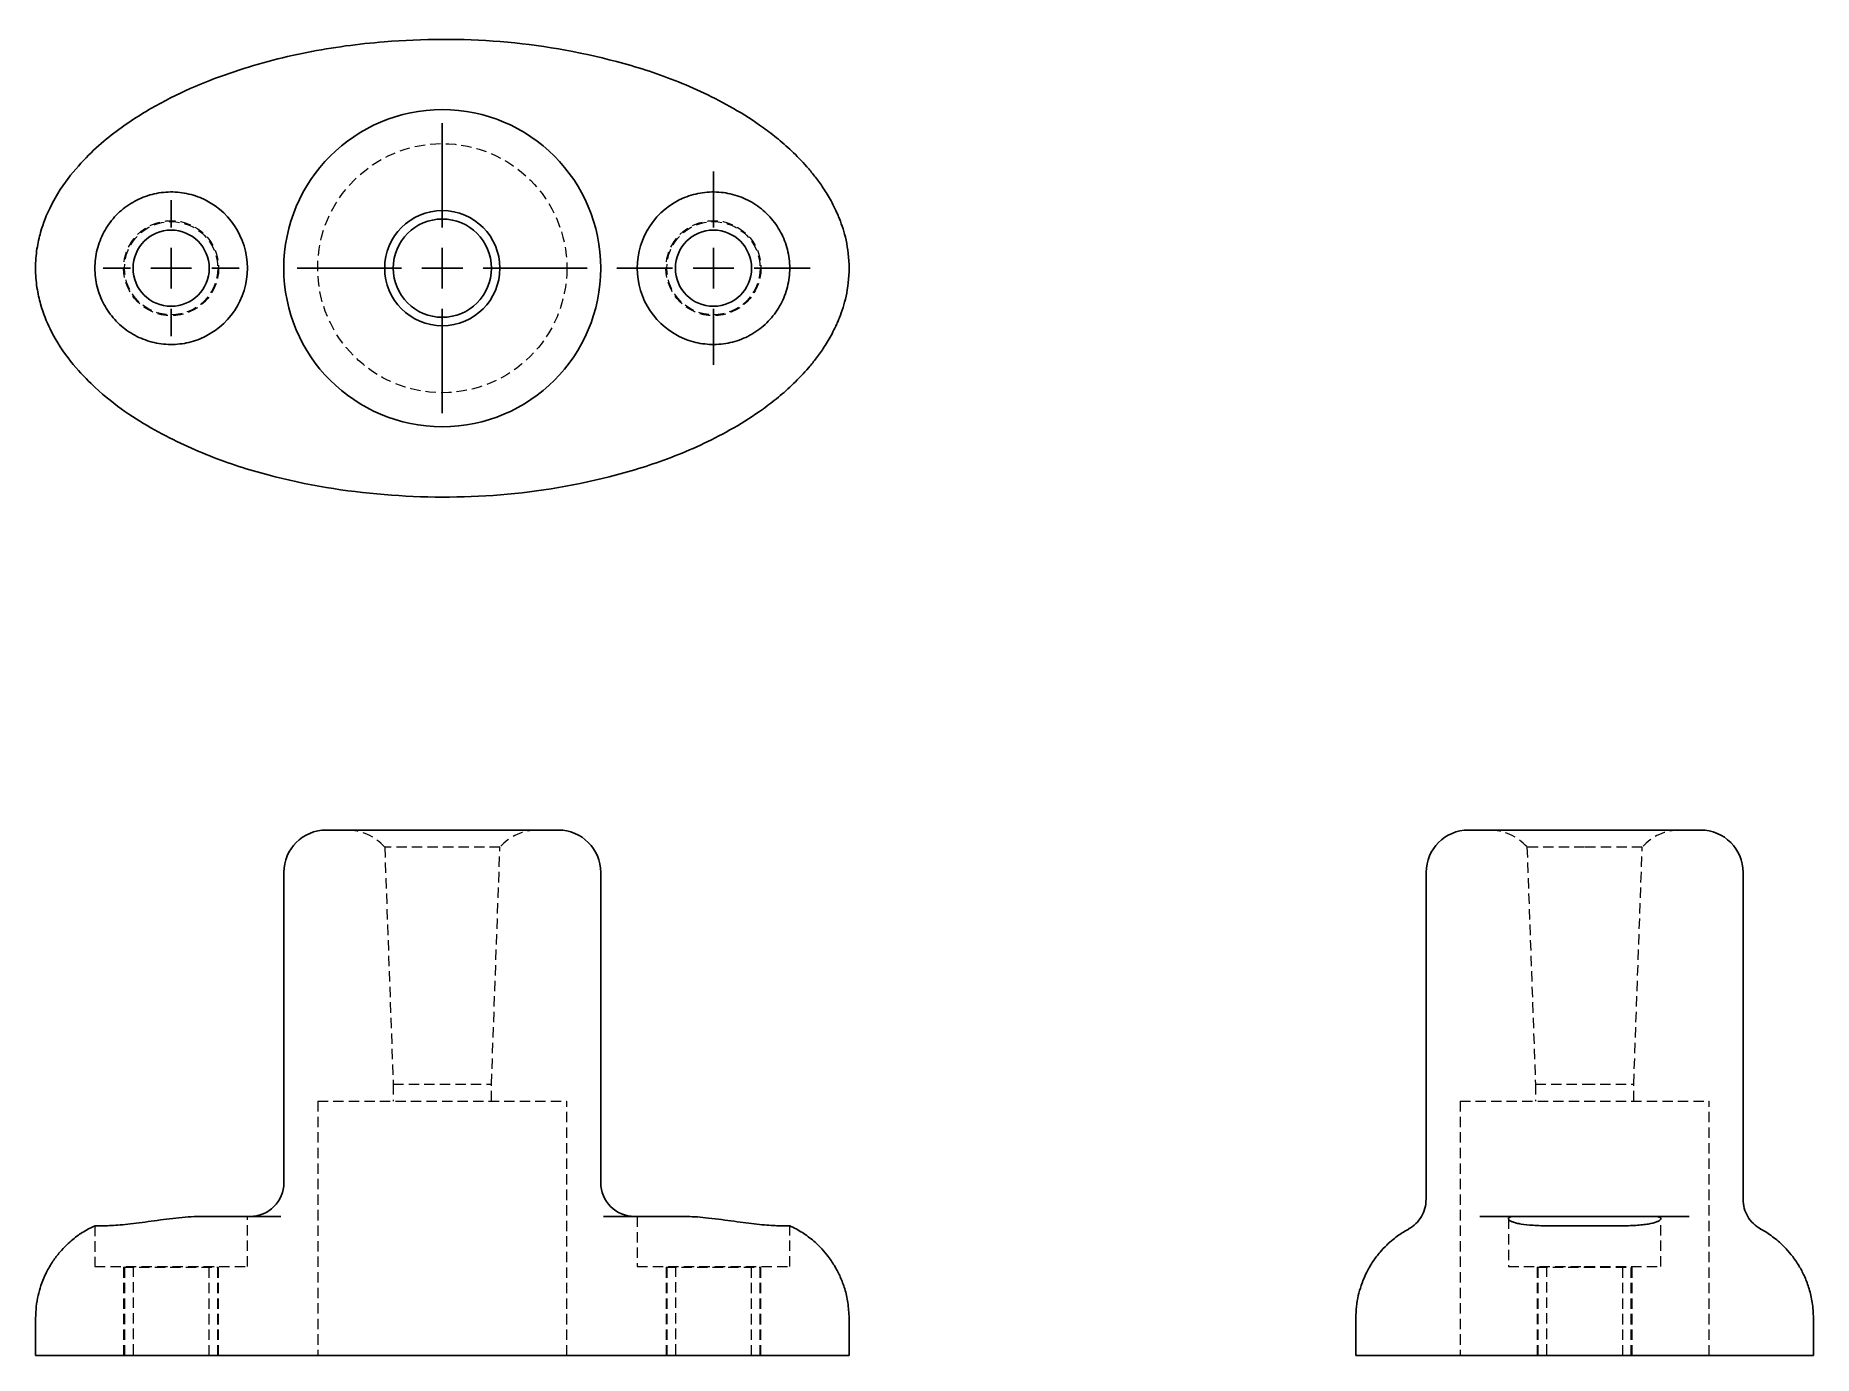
# Model space of a CAD drawing. Header units: millimetres. Extents: x 33 to 251, y 25 to 187.
import ezdxf

# ---------------------------------------------------------------- set-up
doc = ezdxf.new("R2010")
doc.units = ezdxf.units.MM
doc.linetypes.add('HIDDEN', pattern=[1.905, 1.27, -0.635])
doc.layers.add('10', color=7, linetype='Continuous')

# ---------------------------------------------------------------- blocks, each defined once
blk = doc.blocks.new('SW_CENTERMARKSYMBOL_0')
at = {"layer": '10', "color": 0}
for p, q in [((0, 5), (0, 8.32)), ((0, 0), (0, 2.5)), ((-5, 0), (-8.32, 0)), ((0, 0), (-2.5, 0)), ((0, 0), (0, -2.5)), ((0, 0), (2.5, 0)), ((5, 0), (8.32, 0)), ((0, -5), (0, -8.32))]:
    blk.add_line(p, q, dxfattribs=at)
blk = doc.blocks.new('SW_CENTERMARKSYMBOL_1')
at = {"layer": '10', "color": 0}
for p, q in [((0, 5), (0, 17.77)), ((0, 0), (0, 2.5)), ((-5, 0), (-17.77, 0)), ((0, 0), (-2.5, 0)), ((0, 0), (0, -2.5)), ((0, 0), (2.5, 0)), ((5, 0), (17.77, 0)), ((0, -5), (0, -17.77))]:
    blk.add_line(p, q, dxfattribs=at)
blk = doc.blocks.new('SW_CENTERMARKSYMBOL_2')
at = {"layer": '10', "color": 0}
for p, q in [((0, 5), (0, 11.85)), ((0, 0), (0, 2.5)), ((-5, 0), (-11.85, 0)), ((0, 0), (-2.5, 0)), ((0, 0), (0, -2.5)), ((0, 0), (2.5, 0)), ((5, 0), (11.85, 0)), ((0, -5), (0, -11.85))]:
    blk.add_line(p, q, dxfattribs=at)

msp = doc.modelspace()

# ---------------------------------------------------------------- linework, layer by layer
at = {"color": 7, "linetype": 'Continuous', "lineweight": 25}
for p, q in [((97.26, 89.2), (68.8, 89.2)), ((223.07, 89.2), (208.83, 89.2)), ((237.3, 89.2), (223.07, 89.2)), ((63.61, 84.01), (63.61, 45.99)), ((102.46, 45.99), (102.46, 84.01)), ((203.64, 84.01), (203.64, 43.94)), ((242.49, 43.94), (242.49, 84.01)), ((63.25, 41.83), (53.33, 41.83)), ((112.73, 41.83), (102.81, 41.83)), ((214.41, 41.83), (210.23, 41.83)), ((214.41, 41.83), (231.72, 41.83)), ((235.9, 41.83), (231.72, 41.83)), ((201.49, 40.3), (201.5, 40.3)), ((33.17, 29.37), (33.17, 24.8)), ((132.89, 24.8), (132.89, 29.37)), ((195.01, 29.37), (195.02, 29.37)), ((195.02, 29.37), (195.02, 24.8)), ((251.11, 24.8), (251.11, 29.37)), ((251.11, 29.37), (251.12, 29.37)), ((33.17, 24.8), (132.89, 24.8)), ((195.02, 24.8), (251.11, 24.8))]:
    msp.add_line(p, q, dxfattribs=at)
at = {"color": 7, "linetype": 'HIDDEN', "lineweight": 18}
for p, q in [((90.1, 87.12), (75.97, 87.12)), ((75.97, 87.12), (77.01, 58.04)), ((89.06, 58.04), (90.1, 87.12)), ((223.07, 87.12), (216, 87.12)), ((216, 87.12), (217.04, 58.04)), ((230.13, 87.12), (223.07, 87.12)), ((229.09, 58.04), (230.13, 87.12)), ((77.01, 58.04), (89.06, 58.04)), ((77.01, 58.04), (77.01, 55.96)), ((89.06, 55.96), (89.06, 58.04)), ((217.04, 58.04), (223.07, 58.04)), ((217.04, 58.04), (217.04, 55.96)), ((223.07, 58.04), (229.09, 58.04)), ((229.09, 55.96), (229.09, 58.04)), ((67.76, 55.96), (98.3, 55.96)), ((67.76, 55.96), (67.76, 24.8)), ((98.3, 24.8), (98.3, 55.96)), ((207.79, 55.96), (223.07, 55.96)), ((207.79, 55.96), (207.79, 24.8)), ((223.07, 55.96), (238.34, 55.96)), ((238.34, 24.8), (238.34, 55.96)), ((59.14, 35.7), (59.14, 41.83)), ((106.92, 41.83), (106.92, 35.7)), ((213.72, 41.57), (213.72, 35.7)), ((213.72, 41.57), (213.72, 41.57)), ((232.41, 35.7), (232.41, 41.57)), ((232.41, 41.57), (232.41, 41.57)), ((40.44, 40.69), (40.44, 35.7)), ((125.62, 35.7), (125.62, 40.69)), ((40.44, 35.7), (59.14, 35.7)), ((43.97, 35.6), (55.61, 35.6)), ((43.97, 35.6), (43.97, 24.8)), ((44.08, 35.6), (44.08, 24.8)), ((45.12, 35.7), (45.12, 24.8)), ((54.47, 24.8), (54.47, 35.7)), ((55.5, 24.8), (55.5, 35.6)), ((55.61, 24.8), (55.61, 35.6)), ((106.92, 35.7), (125.62, 35.7)), ((110.46, 35.6), (122.09, 35.6)), ((110.46, 35.6), (110.46, 24.8)), ((110.56, 35.6), (110.56, 24.8)), ((111.6, 35.7), (111.6, 24.8)), ((120.95, 24.8), (120.95, 35.7)), ((121.99, 24.8), (121.99, 35.6)), ((122.09, 24.8), (122.09, 35.6)), ((213.72, 35.7), (223.07, 35.7)), ((217.25, 35.6), (223.07, 35.6)), ((217.25, 35.6), (217.25, 24.8)), ((217.35, 35.6), (217.35, 24.8)), ((218.39, 35.7), (218.39, 24.8)), ((223.07, 35.7), (232.41, 35.7)), ((223.07, 35.6), (228.88, 35.6)), ((227.74, 24.8), (227.74, 35.7)), ((228.78, 24.8), (228.78, 35.6)), ((228.88, 24.8), (228.88, 35.6))]:
    msp.add_line(p, q, dxfattribs=at)
at = {"color": 7, "linetype": 'Continuous', "lineweight": 25}
for centre, radius in [((83.03, 158.07), 19.43), ((83.03, 158.07), 7.06), ((83.03, 158.07), 6.02), ((49.79, 158.07), 4.67), ((116.27, 158.07), 4.67)]:
    msp.add_circle(centre, radius, dxfattribs=at)
at = {"color": 7, "linetype": 'HIDDEN', "lineweight": 18}
for centre, radius in [((83.03, 158.07), 15.27), ((49.79, 158.07), 5.82), ((49.79, 158.07), 5.71), ((116.27, 158.07), 5.82), ((116.27, 158.07), 5.71)]:
    msp.add_circle(centre, radius, dxfattribs=at)
at = {"color": 7, "linetype": 'Continuous', "lineweight": 25}
for centre, radius, start, end in [((49.79, 158.07), 9.35, 292.2772, 67.7228), ((116.27, 158.07), 9.35, 112.2772, 247.7228), ((68.8, 84.01), 5.19, 90, 180), ((97.26, 84.01), 5.19, 0, 90), ((208.83, 84.01), 5.19, 90, 180), ((237.3, 84.01), 5.19, 0, 90), ((59.45, 45.99), 4.16, 270, 0), ((106.61, 45.99), 4.16, 180, 270)]:
    msp.add_arc(centre, radius, start, end, dxfattribs=at)
at = {"color": 7, "linetype": 'HIDDEN', "lineweight": 18}
for centre, start, end in [((71.32, 82.97), 41.8103, 90), ((94.74, 82.97), 90, 138.1897), ((211.36, 82.97), 41.8103, 90), ((234.77, 82.97), 90, 138.1897)]:
    msp.add_arc(centre, 6.23, start, end, dxfattribs=at)
at = {"color": 7, "linetype": 'Continuous', "lineweight": 25}
for points, knots in [([(132.9, 158.07), (132.9, 159.27), (132.59, 161.68), (131.95, 163.56), (131.5, 164.65), (131.2, 165.33), (130.81, 166.11), (130.33, 166.95), (129.7, 167.97), (128.9, 169.09), (127.64, 170.64), (126.39, 171.94), (125.15, 173.09), (123.92, 174.14), (121.77, 175.78), (118.74, 177.72), (115.13, 179.58), (110.36, 181.64), (97.24, 185.76), (82.24, 186.8), (66.43, 184.73), (56.92, 182.21), (48.94, 178.82), (42.47, 174.59), (38.33, 170.83), (35.35, 166.57), (33.92, 163.18), (33.3, 160.49), (33.1, 158.07), (33.3, 155.64), (33.92, 152.95), (35.35, 149.57), (37.48, 146.5), (41.66, 142.05), (47.32, 138.26), (54.54, 134.87), (64.04, 131.84), (80.66, 129.2), (97.26, 130.38), (110.34, 134.49), (115.13, 136.55), (118.75, 138.42), (121.77, 140.35), (123.92, 141.99), (125.15, 143.04), (126.39, 144.19), (127.64, 145.49), (128.91, 147.05), (129.7, 148.16), (130.33, 149.18), (130.81, 150.02), (131.2, 150.8), (131.5, 151.48), (131.95, 152.57), (132.59, 154.45), (132.9, 156.86), (132.9, 158.07)], [-3.141593, -3.141593, -3.141593, -3.141593, -3.113543, -3.085493, -3.07848, -3.071468, -3.057443, -3.043418, -3.029393, -3.001343, -2.973293, -2.917193, -2.889143, -2.861093, -2.804993, -2.692794, -2.580594, -2.468394, -2.243995, -1.346397, -1.047198, -0.747998, -0.448799, -0.299199, -0.1496, -0.0748, -0.0374, -0.0187, 0, 0.0187, 0.0374, 0.0748, 0.1496, 0.224399, 0.448799, 0.673198, 0.897598, 1.346397, 2.243995, 2.468394, 2.580594, 2.692794, 2.804993, 2.861093, 2.889143, 2.917193, 2.973293, 3.001343, 3.029393, 3.043418, 3.057443, 3.071468, 3.07848, 3.085493, 3.113543, 3.141593, 3.141593, 3.141593, 3.141593]), ([(53.33, 149.41), (52.62, 149.12), (51.88, 148.92), (50.75, 148.76), (50.37, 148.73), (49.61, 148.71), (49.23, 148.73), (48.48, 148.8), (48.1, 148.86), (47.36, 149.03), (46.99, 149.14), (45.92, 149.52), (45.24, 149.86), (44.28, 150.5), (43.98, 150.73), (43.4, 151.23), (43.13, 151.49), (42.62, 152.06), (42.38, 152.36), (41.93, 152.99), (41.73, 153.31), (41.37, 153.98), (41.21, 154.33), (40.93, 155.04), (40.82, 155.41), (40.54, 156.53), (40.44, 157.31), (40.44, 158.45), (40.47, 158.83), (40.56, 159.59), (40.63, 159.97), (40.91, 161.09), (41.19, 161.8), (41.73, 162.81), (41.93, 163.14), (42.37, 163.77), (42.61, 164.07), (43.12, 164.63), (43.4, 164.9), (43.98, 165.4), (44.28, 165.63), (44.92, 166.05), (45.24, 166.24), (45.92, 166.58), (46.27, 166.74), (47.35, 167.12), (48.09, 167.29), (49.22, 167.4), (49.61, 167.42), (50.37, 167.4), (50.75, 167.37), (51.5, 167.26), (51.87, 167.19), (52.61, 166.99), (52.98, 166.86), (53.33, 166.72)], [0, 0, 0, 0, 0.0625, 0.0625, 0.09375, 0.09375, 0.125, 0.125, 0.15625, 0.15625, 0.1875, 0.1875, 0.25, 0.25, 0.28125, 0.28125, 0.3125, 0.3125, 0.34375, 0.34375, 0.375, 0.375, 0.40625, 0.40625, 0.4375, 0.4375, 0.5, 0.5, 0.53125, 0.53125, 0.5625, 0.5625, 0.625, 0.625, 0.65625, 0.65625, 0.6875, 0.6875, 0.71875, 0.71875, 0.75, 0.75, 0.78125, 0.78125, 0.8125, 0.8125, 0.875, 0.875, 0.90625, 0.90625, 0.9375, 0.9375, 0.96875, 0.96875, 1, 1, 1, 1]), ([(112.73, 166.72), (113.44, 167.01), (114.18, 167.21), (115.31, 167.37), (115.69, 167.4), (116.46, 167.42), (116.84, 167.4), (117.59, 167.33), (117.96, 167.27), (118.7, 167.1), (119.07, 166.99), (120.15, 166.61), (120.82, 166.27), (121.78, 165.63), (122.09, 165.4), (122.66, 164.9), (122.93, 164.64), (123.45, 164.07), (123.69, 163.77), (124.13, 163.14), (124.33, 162.82), (124.69, 162.14), (124.85, 161.8), (125.13, 161.08), (125.25, 160.71), (125.53, 159.6), (125.62, 158.84), (125.62, 157.29), (125.53, 156.54), (125.25, 155.42), (125.13, 155.05), (124.86, 154.34), (124.7, 153.99), (124.34, 153.32), (124.14, 152.99), (123.7, 152.37), (123.45, 152.06), (122.68, 151.21), (122.11, 150.72), (121.15, 150.08), (120.82, 149.89), (120.14, 149.54), (119.79, 149.39), (119.08, 149.14), (118.71, 149.03), (117.97, 148.86), (117.59, 148.8), (116.84, 148.73), (116.46, 148.71), (115.7, 148.73), (115.32, 148.76), (114.18, 148.92), (113.44, 149.12), (112.73, 149.41)], [0, 0, 0, 0, 0.0625, 0.0625, 0.09375, 0.09375, 0.125, 0.125, 0.15625, 0.15625, 0.1875, 0.1875, 0.25, 0.25, 0.28125, 0.28125, 0.3125, 0.3125, 0.34375, 0.34375, 0.375, 0.375, 0.40625, 0.40625, 0.4375, 0.4375, 0.5, 0.5, 0.5625, 0.5625, 0.59375, 0.59375, 0.625, 0.625, 0.65625, 0.65625, 0.6875, 0.6875, 0.75, 0.75, 0.78125, 0.78125, 0.8125, 0.8125, 0.84375, 0.84375, 0.875, 0.875, 0.90625, 0.90625, 0.9375, 0.9375, 1, 1, 1, 1]), ([(203.64, 43.94), (203.61, 43.57), (203.55, 42.83), (203.1, 41.8), (202.42, 40.91), (201.8, 40.5), (201.49, 40.3)], [0, 0, 0, 0, 0.249979, 0.50005, 0.749899, 1, 1, 1, 1]), ([(244.64, 40.3), (244.33, 40.5), (243.71, 40.91), (243.03, 41.8), (242.58, 42.83), (242.52, 43.57), (242.49, 43.94)], [0, 0, 0, 0, 0.250098, 0.499958, 0.750016, 1, 1, 1, 1]), ([(53.33, 41.83), (52.86, 41.82), (51.89, 41.8), (50.37, 41.65), (48.84, 41.46), (47.33, 41.25), (45.85, 41.05), (44.47, 40.88), (43.23, 40.77), (42.2, 40.7), (41.38, 40.67), (40.81, 40.68), (40.48, 40.69), (40.47, 40.69), (40.46, 40.69)], [0, 0, 0, 0, 0.082395, 0.167337, 0.249678, 0.334221, 0.419868, 0.508026, 0.593056, 0.680644, 0.764274, 0.850306, 0.934441, 1, 1, 1, 1]), ([(125.62, 40.69), (125.6, 40.69), (125.55, 40.69), (125.14, 40.68), (124.5, 40.68), (123.62, 40.71), (122.54, 40.79), (121.29, 40.92), (119.91, 41.09), (118.43, 41.29), (116.87, 41.5), (115.38, 41.68), (113.98, 41.81), (113.15, 41.82), (112.73, 41.83)], [0, 0, 0, 0, 0.084484, 0.171441, 0.255953, 0.342944, 0.426922, 0.51336, 0.597012, 0.683005, 0.76823, 0.855898, 0.927152, 1, 1, 1, 1]), ([(231.72, 41.83), (232.01, 41.83), (232.21, 41.79), (232.37, 41.68), (232.4, 41.64), (232.42, 41.55), (232.4, 41.5), (232.33, 41.41), (232.27, 41.36), (232.1, 41.26), (231.99, 41.21), (231.61, 41.06), (231.27, 40.98), (230.63, 40.87), (230.4, 40.84), (229.9, 40.79), (229.64, 40.76), (229.07, 40.73), (228.77, 40.71), (228.14, 40.69), (227.82, 40.69), (227.14, 40.68), (226.8, 40.68), (226.08, 40.68), (225.71, 40.68), (224.6, 40.69), (223.84, 40.69), (222.29, 40.69), (221.54, 40.69), (220.42, 40.68), (220.05, 40.68), (219.34, 40.68), (218.99, 40.68), (218.32, 40.69), (217.99, 40.69), (217.37, 40.71), (217.06, 40.73), (216.21, 40.78), (215.72, 40.84), (215.08, 40.94), (214.89, 40.98), (214.54, 41.06), (214.39, 41.11), (214.14, 41.2), (214.03, 41.25), (213.86, 41.36), (213.8, 41.41), (213.73, 41.5), (213.71, 41.55), (213.73, 41.64), (213.76, 41.68), (213.92, 41.79), (214.12, 41.83), (214.41, 41.83)], [0, 0, 0, 0, 0.0625, 0.0625, 0.09375, 0.09375, 0.125, 0.125, 0.15625, 0.15625, 0.1875, 0.1875, 0.25, 0.25, 0.28125, 0.28125, 0.3125, 0.3125, 0.34375, 0.34375, 0.375, 0.375, 0.40625, 0.40625, 0.4375, 0.4375, 0.5, 0.5, 0.5625, 0.5625, 0.59375, 0.59375, 0.625, 0.625, 0.65625, 0.65625, 0.6875, 0.6875, 0.75, 0.75, 0.78125, 0.78125, 0.8125, 0.8125, 0.84375, 0.84375, 0.875, 0.875, 0.90625, 0.90625, 0.9375, 0.9375, 1, 1, 1, 1]), ([(40.47, 40.68), (40.23, 40.57), (39.51, 40.26), (38.6, 39.68), (37.69, 38.99), (36.92, 38.3), (36.09, 37.42), (35.25, 36.31), (34.45, 34.95), (33.85, 33.52), (33.46, 32.12), (33.22, 30.78), (33.19, 29.85), (33.17, 29.37)], [0, 0, 0, 0, 0.05581, 0.16554, 0.225112, 0.297252, 0.382285, 0.480203, 0.590939, 0.714428, 0.803906, 0.899087, 1, 1, 1, 1]), ([(132.9, 29.37), (132.87, 30.01), (132.81, 31.23), (132.41, 32.92), (131.87, 34.38), (131.2, 35.7), (130.43, 36.84), (129.59, 37.85), (128.81, 38.61), (128.07, 39.23), (127.36, 39.74), (126.59, 40.2), (126.01, 40.52), (125.67, 40.66), (125.62, 40.69)], [0, 0, 0, 0, 0.135002, 0.256943, 0.365858, 0.461772, 0.569369, 0.655721, 0.73793, 0.799467, 0.860907, 0.922272, 0.987765, 1, 1, 1, 1]), ([(201.5, 40.29), (201.08, 40.05), (200.41, 39.66), (199.53, 38.99), (198.76, 38.3), (197.93, 37.42), (197.09, 36.31), (196.29, 34.95), (195.69, 33.52), (195.3, 32.12), (195.06, 30.78), (195.03, 29.85), (195.01, 29.37)], [0, 0, 0, 0, 0.109177, 0.172778, 0.249794, 0.340574, 0.445108, 0.563324, 0.695152, 0.790669, 0.892276, 1, 1, 1, 1]), ([(251.12, 29.37), (251.09, 30.01), (251.03, 31.23), (250.63, 32.92), (250.1, 34.38), (249.42, 35.7), (248.66, 36.84), (247.81, 37.85), (247.03, 38.61), (246.29, 39.23), (245.57, 39.74), (245.02, 40.09), (244.7, 40.26), (244.63, 40.29)], [0, 0, 0, 0, 0.14395, 0.273973, 0.390106, 0.492377, 0.607105, 0.699181, 0.786839, 0.852455, 0.917969, 0.983403, 1, 1, 1, 1])]:
    msp.add_open_spline(points, degree=3, knots=knots, dxfattribs=at)

# ---------------------------------------------------------------- block references
at = {"layer": '10'}
for name, p in [('SW_CENTERMARKSYMBOL_1', (83.03, 158.07)), ('SW_CENTERMARKSYMBOL_2', (116.27, 158.07)), ('SW_CENTERMARKSYMBOL_0', (49.79, 158.07))]:
    msp.add_blockref(name, p, dxfattribs=at)

doc.saveas('drawing.dxf')
